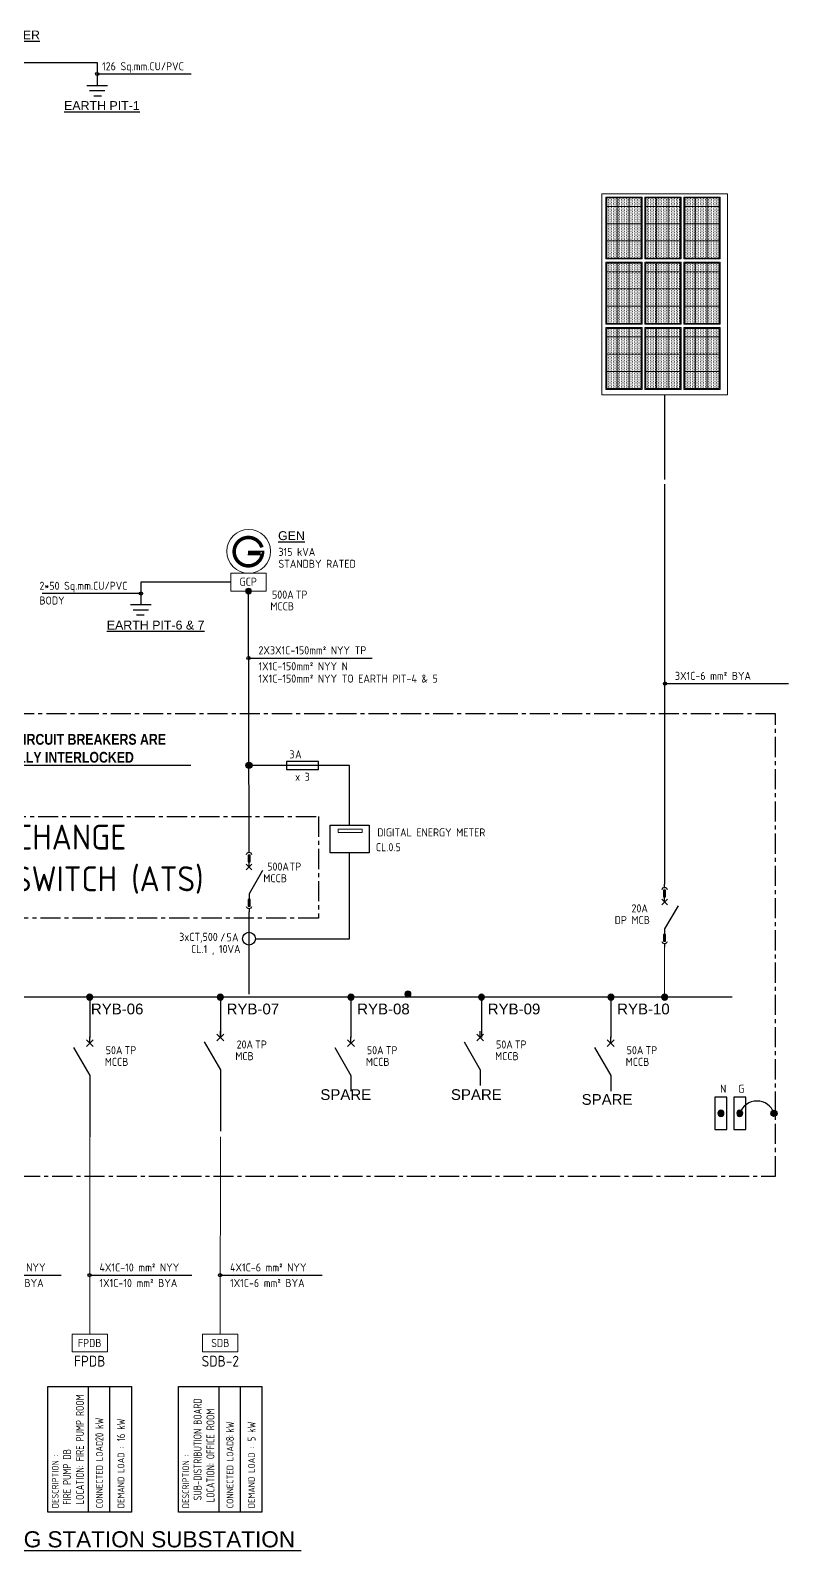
# Model space of a CAD drawing. Header units: inches. Extents: x 121309 to 122980, y -68962 to -67462.
# Drawn here: x 122274 to 122980, y -68962 to -67548 of the extents above; entities that cross this region are included whole.
import ezdxf
from ezdxf import colors
from ezdxf.entities.mleader import LeaderData, LeaderLine
from ezdxf.enums import TextEntityAlignment as Align
from ezdxf.math import Vec2, Vec3

# ---------------------------------------------------------------- set-up
doc = ezdxf.new("R2010")
doc.units = ezdxf.units.IN
doc.header["$MEASUREMENT"] = 0
doc.linetypes.add('CENTER', pattern=[2, 1.25, -0.25, 0.25, -0.25])
doc.layers.get('0').update_dxf_attribs({"color": 8, "lineweight": 18})
for name, color, linetype in [('BUSBAR', 5, 'Continuous'), ('Control Device', 2, 'Continuous'), ('Control Line', 1, 'Continuous'), ('E0803_Text Equipment3-2.5_02_CO', 2, 'Continuous'), ('E0804_Text  Equipment4-2.5_03_CO', 3, 'Continuous'), ('E094_Equipment4_03_BB', 3, 'Continuous'), ('GF-WIRING (IDC)', 6, 'CENTER'), ('ME-Text', 3, 'Continuous'), ('ME0803_Text Equipment3-2.5_02_CO', 2, 'Continuous'), ('ME0804_Text  Equipment4-2.5_03_CO', 3, 'Continuous'), ('ME0804_Text Equipment4-2.5_03_CO', 3, 'Continuous'), ('ME0901_Equipment1_07_CO', 7, 'Continuous'), ('ME0903_Equipment3_02_CO', 2, 'Continuous'), ('ME094_Equipment4_03_BB', 3, 'Continuous'), ('ME1001_Piping1_01_BB', 1, 'Continuous'), ('ME1004_Piping4_02_BB', 2, 'Continuous'), ('Power Device', 3, 'Continuous'), ('Power Line', 3, 'Continuous'), ('Text Change', 3, 'Continuous'), ('Text Fix', 2, 'Continuous'), ('WIRE', 2, 'Continuous')]:
    doc.layers.add(name, color=color, linetype=linetype)
doc.layers.add('eM_Elec_Substation Accessories', color=16, linetype='Continuous', lineweight=13)
doc.layers.add('Mortar', color=252, linetype='Continuous', lineweight=18)
doc.styles.add('Arial', font='arial.ttf', dxfattribs={"height": 10})
doc.styles.add('CDW General', font='isocp.shx', dxfattribs={"height": 2})
doc.styles.add('E0', font='master.shx')
doc.styles.add('E2-5', font='isocp.shx', dxfattribs={"height": 2.5})
doc.styles.add('RomanS', font='romans.shx')
doc.styles.get("Standard").update_dxf_attribs({"font": 'arial.ttf'})
doc.styles.add('TR', font='swisscb.ttf')
doc.dimstyles.new('Wiring', dxfattribs={"dimtxt": 2.5, "dimasz": 2.5, "dimexe": 2.5, "dimexo": 1.25, "dimgap": 0.9, "dimtad": 0, "dimtih": 1, "dimtoh": 1, "dimdec": 0, "dimzin": 0, "dimdsep": 46, "dimtxsty": 'E0', "dimcen": 2.5, "dimclrd": 11, "dimclre": 11, "dimclrt": 11, "dimadec": 0, "dimazin": 0, "dimtfac": 1, "dimtdec": 0, "dimtofl": 0, "dimtmove": 0, "dimatfit": 3, "dimldrblk": 'DOTBLANK', "dimfxl": 1, "dimtolj": 1, "dimtzin": 0, "dimlwd": 25, "dimlwe": 25, "dimarcsym": 0})

# ---------------------------------------------------------------- blocks, each defined once
blk = doc.blocks.new('ct00')
blk.add_hatch(color=256).paths.add_polyline_path([(0.7499999999999999, -2.775557561562891e-17, 1), (-0.75, 0, 1)])
blk.add_circle((0, 0), 0.75)
blk = doc.blocks.new('_DotBlank')
at = {"color": 0, "linetype": 'ByBlock', "lineweight": -2}
blk.add_line((-0.5, 0), (-1, 0), dxfattribs=at)
blk.add_circle((0, 0), 0.5, dxfattribs=at)
blk = doc.blocks.new('PW01')
for p, q in [((0, -2), (0, 0)), ((5.000000000000028, -3.339745962155604), (0, -12)), ((0, -12), (0, -14))]:
    blk.add_line(p, q)
at = {"color": 11}
for p, q in [((1.060660171779801, -3.06066017177983), (-1.06066017177983, -0.9393398282201701)), ((-1.060660171779801, -3.06066017177983), (1.06066017177983, -0.9393398282201701))]:
    blk.add_line(p, q, dxfattribs=at)
blk = doc.blocks.new('PW00')
for points in [[(-0.375, 0), (0.375, 0), (0.375, 2.5), (-0.375, 2.5)], [(-0.375, -16.5), (0.375, -16.5), (0.375, -14), (-0.375, -14)]]:
    blk.add_hatch(color=256).paths.add_polyline_path(points)
at = {"color": 11}
for p, q in [((0, 3.5), (0, 4.708253317507285)), ((0, -17.5), (0, -18.70825331750729))]:
    blk.add_line(p, q, dxfattribs=at)
for points in [[(-0.375, 2.5), (0.375, 2.5), (0.375, 0), (-0.375, 0)], [(-0.375, -14), (0.375, -14), (0.375, -16.5), (-0.375, -16.5)]]:
    blk.add_lwpolyline(points, close=True)
for centre, start, end in [((0, 2.526603900585826), 12.60721606546696, 167.392783934533), ((0, -16.52660390058583), 192.607216065467, 347.392783934533)]:
    blk.add_arc(centre, 0.9733960994141739, start, end, dxfattribs=at)
blk = doc.blocks.new('AIR')
at = {"layer": 'E094_Equipment4_03_BB', "ltscale": 2, "xscale": 100, "yscale": 100, "zscale": 100}
blk.add_blockref('PW01', (0, 1873.241752947499), dxfattribs=at)
at = {"layer": 'Power Device', "ltscale": 2, "xscale": -100, "yscale": 100, "zscale": 100}
blk.add_blockref('PW00', (0, 1870.825331750726), dxfattribs=at)
blk = doc.blocks.new('ct05')
at = {"color": 11}
blk.add_line((2, -2), (2.5, -2), dxfattribs=at)
blk.add_circle((0, -2), 2)
blk = doc.blocks.new('CT01')
at = {"color": 11}
blk.add_line((0, 0), (12, 0), dxfattribs=at)
blk.add_lwpolyline([(1, 1.25), (11, 1.25), (11, -1.25), (1, -1.25)], close=True)
blk = doc.blocks.new('4tr34rt34r34r3r')
at = {"ltscale": 4}
h = blk.add_hatch(dxfattribs=at)
h.set_pattern_fill('DOTS', color=5, scale=30)
h.set_pattern_definition([(0, (0, 0), (0.9375, 1.875), [0, -1.875])])
h.paths.add_polyline_path([(190313.5773089062, -55756.2307630036), (190243.5773089062, -55756.2307630036), (190243.5773089062, -55796.2307630036), (190313.5773089062, -55796.2307630036)])
at = {"color": 252, "ltscale": 4}
for p, q in [((190253.5773089062, -55756.2307630036), (190253.5773089062, -55796.2307630036)), ((190273.5773089062, -55756.2307630036), (190273.5773089062, -55796.2307630036)), ((190293.5773089062, -55756.2307630036), (190293.5773089062, -55796.2307630036)), ((190243.5773089062, -55770.22165750048), (190313.5773089062, -55770.22165750048)), ((190243.5773089062, -55784.31769772988), (190313.5773089062, -55784.31769772988))]:
    blk.add_line(p, q, dxfattribs=at)
for points in [[(190314.5773089062, -55755.2307630036), (190314.5773089062, -55797.2307630036), (190242.5773089062, -55797.2307630036), (190242.5773089062, -55755.2307630036)], [(190313.5773089062, -55756.2307630036), (190313.5773089062, -55796.2307630036), (190243.5773089062, -55796.2307630036), (190243.5773089062, -55756.2307630036)]]:
    blk.add_lwpolyline(points, close=True, dxfattribs=at)
blk = doc.blocks.new('CT12')
for p, q in [((-4, 0), (4, 0)), ((-3, -2), (3, -2)), ((-1.322715138842568, -4), (1.677284861157432, -4))]:
    blk.add_line(p, q)

msp = doc.modelspace()

# ---------------------------------------------------------------- hatches: boundary and pattern name
h = msp.add_hatch(color=1)
edge = h.paths.add_edge_path()
edge.add_arc((122477.5260377011, -68069.15399234074), 2.70152600995516, 0, 360)

# ---------------------------------------------------------------- linework, layer by layer
at = {"color": 3, "ltscale": 10}
msp.add_lwpolyline([(122493.9797280203, -68052.60094644246), (122461.0723473821, -68052.60094644246), (122461.0723473821, -68069.15399234074), (122493.9797280203, -68069.15399234074)], close=True, dxfattribs=at)
msp.add_lwpolyline([(122560.9003128335, -68290.5687955168), (122583.0509786391, -68290.5687955168), (122583.0509786391, -68293.86898612134), (122560.9003128335, -68293.86898612134)], close=True)
at = {"color": 3}
for points in [[(122329.6035786255, -68760.4645328646), (122329.6422851498, -68576.9504096354)], [(122451.1465968379, -68760.4645328646), (122451.1853033621, -68576.9504096354)]]:
    msp.add_lwpolyline(points, dxfattribs=at)
for points in [[(122346.0434618917, -68760.46453286463), (122313.1360812536, -68760.46453286463), (122313.1360812536, -68777.01757876291), (122346.0434618917, -68777.01757876291)], [(122467.5864801041, -68760.4645328646), (122434.6790994659, -68760.4645328646), (122434.6790994659, -68777.01757876288), (122467.5864801041, -68777.01757876288)]]:
    msp.add_lwpolyline(points, close=True, dxfattribs=at)
msp.add_circle((122477.5260377011, -68032.19499845177), 20.40594799068796, dxfattribs=at)
at = {"color": 1}
msp.add_circle((122477.5260377011, -68069.15399234074), 2.70152600995516, dxfattribs=at)
at = {"layer": 'BUSBAR'}
for p, q in [((122477.9074816058, -68309.21208609313), (122477.5260377012, -68069.15399234074)), ((122477.9074816058, -68444.16962083029), (122477.9074816058, -68367.75335268061)), ((122927.5396317715, -68446.9820723473), (121600.3841758758, -68446.98207234748)), ((122329.6422851498, -68446.9820723474), (122329.6422851498, -68484.4820723474)), ((122451.1853033621, -68446.9820723474), (122451.1853033621, -68484.4820723474)), ((122572.7283215744, -68446.9820723474), (122572.7283215744, -68484.4820723474)), ((122694.2713397867, -68446.9820723474), (122694.2713397867, -68484.4820723474)), ((122814.7226628048, -68446.9820723474), (122814.7226628048, -68484.4820723474))]:
    msp.add_line(p, q, dxfattribs=at)
for points in [[(122922.7429687055, -68540.06132248747), (122911.4929687055, -68540.06132248747), (122911.4929687055, -68570.06132248747), (122922.7429687055, -68570.06132248747)], [(122940.3196821342, -68540.06132248747), (122929.0696821342, -68540.06132248747), (122929.0696821342, -68570.06132248747), (122940.3196821342, -68570.06132248747)]]:
    msp.add_lwpolyline(points, close=True, dxfattribs=at)
at = {"layer": 'Control Device', "color": 3}
msp.add_lwpolyline([(122553.4481523, -68287.09162093599), (122589.6664682619, -68287.09162093599), (122589.6664682619, -68312.82448381704), (122553.4481523, -68312.82448381704)], close=True, dxfattribs=at)
at = {"layer": 'E094_Equipment4_03_BB'}
for points in [[(122368.3816282696, -68926.17434855773), (122290.7171341301, -68926.17434855773), (122290.7171341301, -68809.22718808717), (122368.3816282696, -68809.22718808717)], [(122489.9246464819, -68926.1743485577), (122412.2601523424, -68926.1743485577), (122412.2601523424, -68809.22718808714), (122489.9246464819, -68809.22718808714)]]:
    msp.add_lwpolyline(points, close=True, dxfattribs=at)
at = {"layer": 'eM_Elec_Substation Accessories', "color": 20, "lineweight": 25}
for p, q in [((122864.8311954978, -67965.3803499484), (122864.8311954978, -67886.63123479286)), ((122864.7337388414, -67969.84196295262), (122864.7337388414, -68341.81920447994))]:
    msp.add_line(p, q, dxfattribs=at)
at = {"layer": 'eM_Elec_Substation Accessories', "color": 1, "lineweight": 9}
msp.add_line((122864.7337388414, -68400.36047106743), (122864.7337388415, -68446.98207234731), dxfattribs=at)
at = {"layer": 'eM_Elec_Substation Accessories', "color": 3, "ltscale": 4}
msp.add_lwpolyline([(122806.2942478724, -67699.68436710384), (122923.3681431232, -67699.68436710384), (122923.3681431232, -67886.63123479286), (122806.2942478724, -67886.63123479286)], close=True, dxfattribs=at)
at = {"layer": 'GF-WIRING (IDC)', "color": 6, "ltscale": 15}
for points in [[(122967.9797692756, -68183.43567140363), (121424.7452467425, -68183.43567140354), (121424.7452467425, -68613.5623317503), (122967.9797692756, -68613.5623317503)], [(122041.5171230181, -68279.05405752728), (122542.4494282225, -68279.05405752728), (122542.4494282225, -68373.39704179508), (122041.5171230181, -68373.39704179508)]]:
    msp.add_lwpolyline(points, close=True, dxfattribs=at)
at = {"layer": 'ME-Text', "color": 1, "ltscale": 0.05}
for p, q in [((122328.2719655099, -68809.22718808717), (122328.2719655099, -68926.17434855773)), ((122348.3267968897, -68926.17434855773), (122348.3267968897, -68809.22718808717)), ((122449.8149837223, -68809.22718808714), (122449.8149837223, -68926.1743485577)), ((122469.8698151021, -68926.1743485577), (122469.8698151021, -68809.22718808714))]:
    msp.add_line(p, q, dxfattribs=at)
at = {"layer": 'ME0901_Equipment1_07_CO', "color": 3}
for p, q in [((122336.6023025573, -67577.53445240678), (122336.6023025573, -67598.71602143365)), ((122377.232943349, -68060.87746939159), (122377.232943349, -68082.05903841846))]:
    msp.add_line(p, q, dxfattribs=at)
for points in [[(122252.7628985242, -67577.53445240678), (122336.6023025573, -67577.53445240678)], [(122461.0723473821, -68060.87746939159), (122377.232943349, -68060.87746939159)]]:
    msp.add_lwpolyline(points, dxfattribs=at)
at = {"layer": 'ME1001_Piping1_01_BB', "ltscale": 10}
for points in [[(122571.557310281, -68287.09162093599), (122571.557310281, -68231.39689424279), (122477.8205325108, -68231.39689424279)], [(122571.557310281, -68392.594863949), (122571.557310281, -68312.82448381704)], [(122485.3205325112, -68392.594863949), (122571.557310281, -68392.594863949)]]:
    msp.add_lwpolyline(points, dxfattribs=at)
at = {"layer": 'ME1004_Piping4_02_BB', "color": 3}
for points in [[(122451.1853033621, -68520.4820723474), (122451.1853033621, -68571.62028261651)], [(122692.9935139473, -68520.4820723474), (122692.9935139473, -68529.2675078032)], [(122329.6422851498, -68525.8121993663), (122329.6422851498, -68576.9504096354)], [(122572.7283215744, -68525.8121993663), (122572.7283215744, -68534.5976348221)], [(122814.5365321596, -68525.8121993663), (122814.5365321596, -68534.5976348221)]]:
    msp.add_lwpolyline(points, dxfattribs=at)
at = {"layer": 'Power Line'}
msp.add_arc((122950.6245463378, -68560.42487891707), 16.78481344115816, 18.63560255279142, 161.3643974472086, dxfattribs=at)
at = {"layer": 'WIRE', "color": 3}
for p, q in [((122476.8280734704, -68035.16845948367), (122489.5909752317, -68035.16845948367)), ((122477.2681720623, -68032.08932060364), (122492.0693786113, -68032.08932060364))]:
    msp.add_line(p, q, dxfattribs=at)
at = {"layer": 'WIRE', "color": 3, "const_width": 3.305525496471784}
for points in [[(122489.8836844285, -68028.57030671286, 0.8584483454321149), (122464.0460700763, -68032.52919906557, 1)], [(122464.0460700763, -68032.52919906557, 1), (122490.4902740482, -68032.52919906557, 0.00831883223852321), (122490.4829549913, -68032.08932060364, 1)]]:
    msp.add_lwpolyline(points, format="xyb", dxfattribs=at)
at = {"layer": 'WIRE', "color": 3}
for points in [[(122476.8842756051, -68032.04802052396), (122488.6253341426, -68032.04802052396), (122476.8842756051, -68035.1773807426), (122488.1556908543, -68035.1773807426)], [(122476.8842756051, -68035.1773807426), (122488.1556908543, -68035.1773807426), (122489.8777130888, -68033.92563665517), (122489.5646159856, -68032.517423694)]]:
    msp.add_solid(points, dxfattribs=at)

# ---------------------------------------------------------------- block references
at = {"xscale": 0.02499999999997726, "yscale": 0.02499999999997726, "zscale": 0.02499999999997726}
for p in [(122477.9074816058, -68367.75335268061), (122864.7337388414, -68400.36047106743)]:
    msp.add_blockref('AIR', p, dxfattribs=at)
at = {"layer": 'BUSBAR', "xscale": -3.75, "yscale": 3.75, "zscale": 3.75}
for p in [(122329.6422851498, -68446.9820723474), (122451.1853033621, -68446.9820723474), (122572.7283215744, -68446.9820723474), (122625.8074987533, -68444.16962083025), (122694.2713397867, -68446.9820723474), (122814.7226628048, -68446.9820723474), (122864.7337388415, -68446.98207234734)]:
    msp.add_blockref('ct00', p, dxfattribs=at)
at = {"layer": 'Control Device', "xscale": 3, "yscale": 3, "zscale": 3}
msp.add_blockref('ct05', (122477.8205325112, -68386.594863949), dxfattribs=at)
at = {"layer": 'Control Line', "xscale": 3.75, "yscale": 3.75, "zscale": 3.75}
for p in [(122477.8205325104, -68231.39689424277), (122477.8205325108, -68231.39689424279)]:
    msp.add_blockref('ct00', p, dxfattribs=at)
at = {"layer": 'eM_Elec_Substation Accessories', "color": 4, "ltscale": 4, "xscale": 0.8, "yscale": 0.8, "zscale": 0.8, "rotation": 270}
for p in [(167447.9200048961, 84491.43941805916), (167484.2344749299, 84491.43941805916), (167520.5489449638, 84491.43941805916), (167447.9200048961, 84430.74894214873), (167484.2344749299, 84430.74894214873), (167520.5489449638, 84430.74894214873), (167447.9200048961, 84370.05846623829), (167484.2344749299, 84370.05846623829), (167520.5489449638, 84370.05846623829)]:
    msp.add_blockref('4tr34rt34r34r3r', p, dxfattribs=at)
at = {"layer": 'ME0901_Equipment1_07_CO', "yscale": 2.399999999999984, "zscale": 2.399999999999984}
for p, xscale in [((122336.6023025573, -67598.71602143365), 2.399999999999984), ((122377.232943349, -68082.05903841846), -2.399999999999984)]:
    msp.add_blockref('CT12', p, dxfattribs=dict(at, xscale=xscale))
at = {"layer": 'ME0903_Equipment3_02_CO', "xscale": -3, "yscale": 3, "zscale": 3}
msp.add_blockref('CT01', (122545.6439404573, -68231.39689424279), dxfattribs=at)
at = {"layer": 'ME094_Equipment4_03_BB', "xscale": -3, "yscale": 3, "zscale": 3}
for p in [(122451.1853033621, -68478.4820723474), (122692.9935139473, -68478.4820723474), (122329.6422851498, -68483.8121993663), (122572.7283215744, -68483.8121993663), (122814.5365321596, -68483.8121993663)]:
    msp.add_blockref('PW01', p, dxfattribs=at)
at = {"layer": 'Power Line', "yscale": 3.75, "zscale": 3.75}
for p, xscale in [((122917.1179687055, -68555.06132248747), -3.75), ((122934.6946821342, -68555.06132248747), -3.75), ((122966.5293325576, -68555.06132248747), 3.75)]:
    msp.add_blockref('ct00', p, dxfattribs=dict(at, xscale=xscale))

# ---------------------------------------------------------------- texts
at = {"color": 7, "style": 'CDW General'}
for s, p in [('FPDB', (122329.5897715727, -68768.74105581378)), ('SDB', (122451.132789785, -68768.74105581375))]:
    msp.add_text(s, height=7.5, dxfattribs=at).set_placement(p, align=Align.MIDDLE_CENTER)
at = {"layer": 'E0803_Text Equipment3-2.5_02_CO', "color": 3, "style": 'CDW General'}
for s, p in [('126 Sq.mm.CU/PVC', (122341.100619768, -67584.69447545231)), ('2*50 Sq.mm.CU/PVC', (122282.7768701348, -68068.03749243713)), ('BODY', (122282.7768701348, -68081.72722420977)), ('2X3X1C-150mm² NYY TP ', (122486.6672816202, -68128.06097342072)), ('1X1C-150mm² NYY N ', (122486.6672816202, -68142.88084507438)), ('1X1C-150mm² NYY TO EARTH PIT-4 & 5 ', (122486.6672816202, -68154.37916591544)), ('3X1C-6 mm² BYA ', (122874.3217579969, -68151.84615600819)), ('4X1C-4 mm² NYY ', (122217.1026842053, -68702.20345479135)), ('4X1C-10 mm² NYY ', (122338.6456970106, -68702.22909046174)), ('4X1C-6 mm² NYY ', (122460.18872063, -68702.20345479132)), ('1X1C-4 mm² BYA ', (122217.1026842053, -68716.68576044623)), ('1X1C-10 mm² BYA ', (122338.6456970106, -68716.71139611662)), ('1X1C-6 mm² BYA ', (122460.18872063, -68716.6857604462))]:
    msp.add_text(s, height=7.5, dxfattribs=at).set_placement(p)
for s, p in [('DIGITAL ENERGY METER', (122697.8672910726, -68297.48070505043)), ('CL.0.5', (122619.1397152984, -68311.22836602363))]:
    msp.add_text(s, height=7.5, dxfattribs=at).set_placement(p, align=Align.RIGHT)
at = {"layer": 'E0803_Text Equipment3-2.5_02_CO', "color": 1, "style": 'Arial'}
for s, p in [('RYB-06', (122330.6739706236, -68462.99448554708)), ('RYB-07', (122457.0123727237, -68462.99448554708)), ('RYB-08', (122578.555390936, -68462.99448554708)), ('RYB-09', (122700.0984091483, -68462.99448554708)), ('RYB-10', (122820.5497321663, -68462.99448554708))]:
    msp.add_text(s, height=10, dxfattribs=at).set_placement(p)
at = {"layer": 'E0803_Text Equipment3-2.5_02_CO', "color": 0, "char_height": 10, "attachment_point": 2, "style": 'Arial'}
for insert in [(122567.9298524987, -68532.6405146738), (122689.472870711, -68532.6405146738), (122811.1689958538, -68537.15403583104)]:
    msp.add_mtext('\\pxqc;{\\C4;SPARE}', dxfattribs=dict(at, insert=insert))
at = {"layer": 'E0804_Text  Equipment4-2.5_03_CO', "color": 3, "style": 'E2-5'}
for s, p in [('315 kVA', (122505.2807572172, -68036.48822784884)), ('STANDBY RATED', (122505.2807572172, -68047.56831965593))]:
    msp.add_text(s, height=7.5, dxfattribs=at).set_placement(p)
at = {"layer": 'eM_Elec_Substation Accessories', "color": 3, "ltscale": 4, "insert": (122176.6826044238, -68286.48360624009), "char_height": 23.24, "attachment_point": 1, "style": 'RomanS'}
msp.add_mtext('{\\Fisocp|c0;AUTO CHANGE \\POVER SWITCH (ATS)}', dxfattribs=at)
at = {"layer": 'ME-Text', "ltscale": 0.05, "style": 'CDW General', "width": 0.85}
for s, p in [('LOCATION: FIRE PUMP ROOM', (122320.456715922, -68867.70076832245)), ('SUB-DISTRIBUTION BOARD', (122429.9849054083, -68867.70076832242)), ('LOCATION: OFFICE ROOM', (122441.9997341343, -68873.31460506037)), ('FIRE PUMP DB', (122308.441887196, -68893.33680872177))]:
    msp.add_text(s, height=7.5, rotation=90, dxfattribs=at).set_placement(p, align=Align.MIDDLE_CENTER)
for s, p in [('20 kW', (122338.62116933, -68860.11397900023)), ('16 kW', (122358.6760007098, -68860.11397900023)), ('8 kW', (122460.1641875424, -68860.1139790002)), ('5 kW', (122480.2190189222, -68860.1139790002))]:
    msp.add_text(s, height=7.5, rotation=90, dxfattribs=at).set_placement(p, align=Align.MIDDLE_LEFT)
at = {"layer": 'ME-Text', "color": 7, "ltscale": 0.05, "style": 'CDW General', "width": 0.85}
for s, p in [('CONNECTED LOAD :', (122338.6098900465, -68922.45556918591)), ('DEMAND LOAD :', (122358.6647214263, -68922.45556918591)), ('CONNECTED LOAD :', (122460.1529082588, -68922.45556918588)), ('DEMAND LOAD :', (122480.2077396387, -68922.45556918588)), ('DESCRIPTION :', (122297.4768551163, -68922.45556918591)), ('DESCRIPTION :', (122419.0198733286, -68922.45556918588))]:
    msp.add_text(s, height=6.25, rotation=90, dxfattribs=at).set_placement(p, align=Align.MIDDLE_LEFT)
at = {"layer": 'ME0803_Text Equipment3-2.5_02_CO', "color": 3, "style": 'CDW General'}
msp.add_text('TP', height=7.5, dxfattribs=at).set_placement((122532.2918665179, -68076.25155298282), align=Align.RIGHT)
at = {"layer": 'ME0803_Text Equipment3-2.5_02_CO', "style": 'CDW General'}
msp.add_text('A', height=7.5, dxfattribs=at).set_placement((122520.8016950793, -68224.82379872657))
msp.add_text('x 3', height=7.5, dxfattribs=at).set_placement((122527.6439404558, -68245.73776130483), align=Align.CENTER)
for p in [(122526.4473723075, -68329.23527568586), (122372.872279629, -68500.09174052371), (122494.4152978413, -68494.76161350482), (122615.9583160536, -68500.09174052371), (122736.2235084265, -68494.76161350482), (122857.7665266388, -68500.09174052371)]:
    msp.add_text('TP', height=7.5, dxfattribs=at).set_placement(p, align=Align.RIGHT)
at = {"layer": 'ME0804_Text  Equipment4-2.5_03_CO', "color": 3, "style": 'CDW General'}
for s, p in [('500A', (122519.4827666706, -68076.25155298282)), ('20A', (122849.1653695253, -68368.14138871396))]:
    msp.add_text(s, height=7.5, dxfattribs=at).set_placement(p, align=Align.RIGHT)
for s, p in [('MCCB', (122497.7492838229, -68087.10550682047)), ('DP MCB', (122818.2532221074, -68378.99534255161))]:
    msp.add_text(s, height=7.5, dxfattribs=at).set_placement(p)
at = {"layer": 'ME0804_Text  Equipment4-2.5_03_CO', "style": 'CDW General'}
for s, p in [('3', (122520.1946585993, -68224.82379872657)), ('500A', (122515.0161434818, -68329.23527568586)), ('50A', (122360.0631797816, -68500.09174052371)), ('20A', (122481.6061979939, -68494.76161350482)), ('50A', (122603.1492162063, -68500.09174052371)), ('50A', (122723.4144085791, -68494.76161350482)), ('50A', (122844.9574267915, -68500.09174052371))]:
    msp.add_text(s, height=7.5, dxfattribs=at).set_placement(p, align=Align.RIGHT)
for s, p in [('MCCB', (122491.17485211, -68340.08922952351)), ('MCCB', (122343.5811027901, -68510.94569436136)), ('MCB', (122465.1241210024, -68505.61556734247)), ('MCCB', (122586.6671392147, -68510.94569436136)), ('MCCB', (122706.9323315876, -68505.61556734247)), ('MCCB', (122828.4753497999, -68510.94569436136))]:
    msp.add_text(s, height=7.5, dxfattribs=at).set_placement(p)
at = {"layer": 'ME0804_Text Equipment4-2.5_03_CO', "color": 7}
for s, p in [('%%ULIGHTNING ARRESTER', (122154.5748186296, -67551.82810583997)), ('%%UEARTH PIT-1', (122305.7058805986, -67617.4961578572)), ('%%UGEN', (122504.8948239953, -68017.63650194561)), ('%%UEARTH PIT-6 & 7', (122345.4855540568, -68100.83917484201))]:
    msp.add_text(s, height=8.25, dxfattribs=at).set_placement(p, align=Align.MIDDLE_LEFT)
at = {"layer": 'ME0804_Text Equipment4-2.5_03_CO', "color": 7, "style": 'CDW General'}
msp.add_text('GCP', height=7.5, dxfattribs=at).set_placement((122469.0309706729, -68060.46341373985), align=Align.MIDDLE_LEFT)
at = {"layer": 'ME0804_Text Equipment4-2.5_03_CO', "color": 4, "style": 'CDW General'}
for s, p in [('FPDB', (122329.5897715727, -68785.62843499413)), ('SDB-2', (122451.132789785, -68785.6284349941))]:
    msp.add_text(s, height=10, dxfattribs=at).set_placement(p, align=Align.MIDDLE_CENTER)
at = {"layer": 'ME0804_Text Equipment4-2.5_03_CO', "color": 7}
msp.add_text('%%U SINGLE LINE DIAGRAM OF AN EV CHARGING STATION SUBSTATION ', height=15, dxfattribs=at).set_placement((122174.9721201522, -68951.37107931764), align=Align.MIDDLE_CENTER)
at = {"layer": 'Text Change', "style": 'CDW General'}
for s, p in [('3xCT,500', (122448.7742869671, -68394.64249299707)), ('5', (122461.7738079589, -68395.10547774029))]:
    msp.add_text(s, height=7.5, dxfattribs=at).set_placement(p, align=Align.RIGHT)
at = {"layer": 'Text Fix', "style": 'CDW General'}
for s, p in [('/', (122451.0155494367, -68395.10547774029)), ('A', (122462.0378640388, -68395.10547774029)), ('CL.1 , 10VA', (122423.9625149887, -68405.98459682935))]:
    msp.add_text(s, height=7.5, dxfattribs=at).set_placement(p)
for s, p in [('N', (122919.2609287157, -68535.97218302992)), ('G', (122936.0609917134, -68535.97218302992))]:
    msp.add_text(s, height=7.5, dxfattribs=at).set_placement(p, align=Align.CENTER)

# ---------------------------------------------------------------- leaders
at = {"layer": 'Mortar', "color": 6}
ml = msp.add_multileader_mtext('Standard', dxfattribs=at)
ml.set_content('INCOMING CIRCUIT BREAKERS ARE \\PELECTRICALLY INTERLOCKED ', color=6, style='TR')
ml.set_leader_properties()
ml.build(insert=Vec2(0, 0))
ml.multileader.update_dxf_attribs({"text_left_attachment_type": 5, "text_right_attachment_type": 5, "dogleg_length": 0.36, "arrow_head_size": 15})
ctx = ml.context
ctx.base_point, ctx.char_height, ctx.arrow_head_size, ctx.landing_gap_size, ctx.plane_origin = Vec3(122197.621721653, -68231.28239971098), 10.00005, 15, 0.009, Vec3(122101.8581748196, -68354.3607821032)
ctx.left_attachment, ctx.right_attachment = 5, 5
notes = []
notes.append((ctx, [(0, (1, 1, 0), (122197.585721653, -68231.28239971098), (1, 0), 0.036, [(0, [(122123.4900549719, -68279.05405752728)], 0, [])])]))
ctx.mtext.insert, ctx.mtext.flow_direction = Vec3(122197.630721653, -68202.13506782787), 5
at = {"layer": 'Text Fix', "color": 1}
for points in [[(122336.6023025573, -67588.12523692021), (122423.9406315416, -67588.12523692021)], [(122377.232943349, -68071.46825390503), (122285.3834296991, -68071.46825390503)], [(122477.40205522, -68131.49173488862), (122592.4907885528, -68131.49173488862)], [(122865.0565315968, -68155.27691747609), (122980.1452649295, -68155.27691747609)], [(122207.8374578052, -68705.63421625925), (122303.0270987775, -68705.63421625925)], [(122329.3804760175, -68705.63421625922), (122424.5701169898, -68705.63421625922)], [(122450.9234942299, -68705.63421625922), (122546.1131352022, -68705.63421625922)]]:
    msp.add_leader(points, dimstyle='Wiring', override={"dimasz": 3, "dimclrd": 1}, dxfattribs=at)
for ctx, leaders in notes:
    for number, flags, end, landing, length, lines in leaders:
        leader = LeaderData()
        leader.index, (leader.has_last_leader_line, leader.has_dogleg_vector, leader.attachment_direction) = number, flags
        leader.last_leader_point, leader.dogleg_vector, leader.dogleg_length = Vec3(end), Vec3(landing), length
        for number, points, colour, breaks in lines:
            line = LeaderLine()
            line.index, line.vertices, line.color, line.breaks = number, Vec3.list(points), colors.encode_raw_color(colour), breaks
            leader.lines.append(line)
        ctx.leaders.append(leader)

doc.saveas('drawing.dxf')
